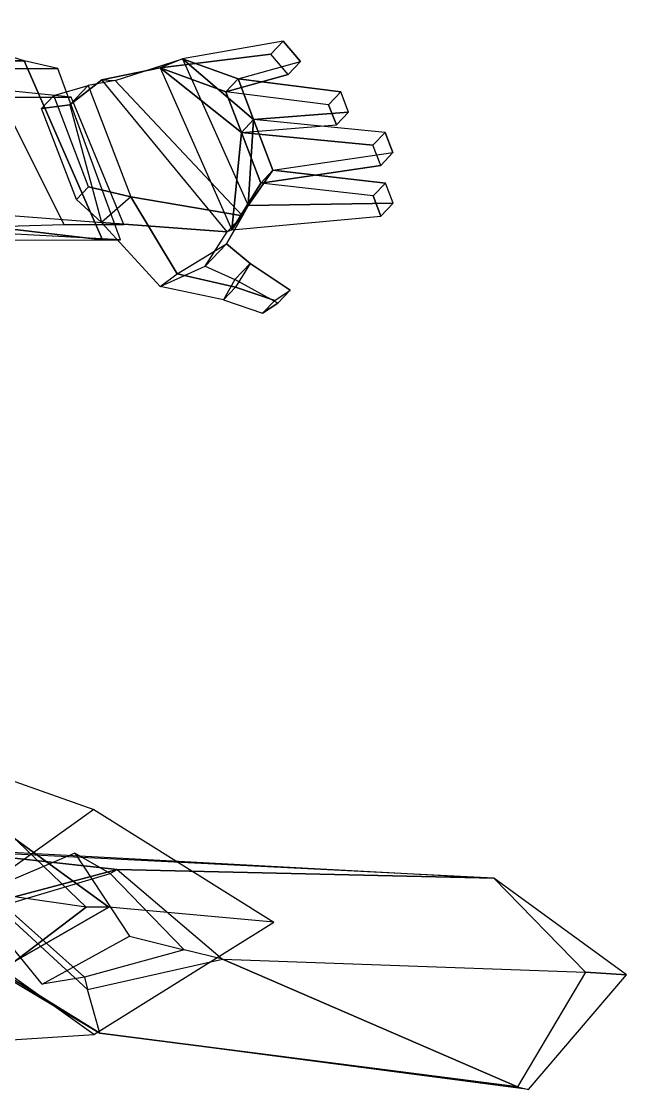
# Model space of a CAD drawing. Extents: x 1102.893 to 1103.621, y 13.654 to 14.249.
# Drawn here: x 1103.3645 to 1103.6214, y 13.7855 to 14.2393 of the extents above; entities that cross this region are included whole.
import ezdxf

# ---------------------------------------------------------------- set-up
doc = ezdxf.new("R2010")
doc.units = 0
doc.layers.get('0').update_dxf_attribs({"linetype": 'CONTINUOUS'})

msp = doc.modelspace()

# ---------------------------------------------------------------- linework, layer by layer
at = {"color": 253}
for points in [[(1103.36564, 14.22258, 0.9786), (1103.31211, 14.23931, 1.09234), (1103.26193, 14.23931, 1.06558), (1103.30574, 14.22258, 0.94849)], [(1103.33887, 14.1536, 1.12245), (1103.39893, 14.14643, 0.98513), (1103.36564, 14.22258, 0.9786), (1103.31211, 14.23931, 1.09234)], [(1103.37997, 14.21924, 0.95327), (1103.36564, 14.22258, 0.9786), (1103.30574, 14.22258, 0.94849), (1103.32756, 14.21924, 0.92985)], [(1103.39893, 14.14643, 0.98513), (1103.40658, 14.14643, 0.97071), (1103.37997, 14.21924, 0.95327), (1103.36564, 14.22258, 0.9786)], [(1103.33887, 14.1536, 1.12245), (1103.22545, 14.1536, 1.04216), (1103.27228, 14.14627, 0.93511), (1103.39893, 14.14643, 0.98513)], [(1103.27228, 14.14627, 0.93511), (1103.39893, 14.14643, 0.98513), (1103.40658, 14.14643, 0.97071), (1103.30112, 14.15217, 0.91313)]]:
    msp.add_3dface(points, dxfattribs=at)
at = {"color": 0, "linetype": 'BYBLOCK'}
for points in [[(1103.43286, 14.22343, 0.87855), (1103.42343, 14.21953, 0.86607), (1103.47043, 14.22541, 0.81834), (1103.47561, 14.23087, 0.8252)], [(1103.45649, 14.21483, 0.86755), (1103.48298, 14.22227, 0.82649), (1103.47561, 14.23087, 0.8252), (1103.43286, 14.22343, 0.87855)], [(1103.47043, 14.22541, 0.81834), (1103.47561, 14.23087, 0.8252), (1103.48298, 14.22227, 0.82649), (1103.47779, 14.2168, 0.81963)], [(1103.39872, 14.21445, 0.89256), (1103.40426, 14.21425, 0.89989), (1103.43286, 14.22343, 0.87855), (1103.42343, 14.21953, 0.86607)], [(1103.45839, 14.15674, 0.91237), (1103.40426, 14.21425, 0.89989), (1103.43286, 14.22343, 0.87855), (1103.46081, 14.16105, 0.90711)], [(1103.45131, 14.20936, 0.86069), (1103.47779, 14.2168, 0.81963), (1103.47043, 14.22541, 0.81834), (1103.42343, 14.21953, 0.86607)], [(1103.46308, 14.19762, 0.87628), (1103.45649, 14.21483, 0.86755), (1103.43286, 14.22343, 0.87855), (1103.46308, 14.19762, 0.87628)], [(1103.46081, 14.16105, 0.90711), (1103.46308, 14.19762, 0.87628), (1103.43286, 14.22343, 0.87855)], [(1103.45191, 14.14991, 0.90378), (1103.39872, 14.21445, 0.89256), (1103.42343, 14.21953, 0.86607), (1103.45386, 14.15069, 0.8979)], [(1103.45386, 14.15069, 0.8979), (1103.4579, 14.19215, 0.86941), (1103.42343, 14.21953, 0.86607)], [(1103.4579, 14.19215, 0.86941), (1103.45131, 14.20936, 0.86069), (1103.42343, 14.21953, 0.86607), (1103.4579, 14.19215, 0.86941)], [(1103.48298, 14.22227, 0.82649), (1103.47779, 14.2168, 0.81963), (1103.45131, 14.20936, 0.86069), (1103.45649, 14.21483, 0.86755)], [(1103.3851, 14.20389, 0.8999), (1103.39859, 14.15383, 0.922), (1103.45191, 14.14991, 0.90378), (1103.39872, 14.21445, 0.89256)], [(1103.39288, 14.21209, 0.9102), (1103.3851, 14.20389, 0.8999), (1103.39872, 14.21445, 0.89256), (1103.40426, 14.21425, 0.89989)], [(1103.39288, 14.21209, 0.9102), (1103.411, 14.16477, 0.9342), (1103.45839, 14.15674, 0.91237), (1103.40426, 14.21425, 0.89989)], [(1103.45131, 14.20936, 0.86069), (1103.45649, 14.21483, 0.86755), (1103.50012, 14.20936, 0.82382), (1103.49494, 14.20389, 0.81696)], [(1103.46308, 14.19762, 0.87628), (1103.50342, 14.20076, 0.82819), (1103.50012, 14.20936, 0.82382), (1103.45649, 14.21483, 0.86755)], [(1103.37307, 14.20232, 0.9178), (1103.37825, 14.20779, 0.92467), (1103.39288, 14.21209, 0.9102), (1103.3851, 14.20389, 0.8999)], [(1103.39308, 14.16907, 0.94431), (1103.37825, 14.20779, 0.92467), (1103.39288, 14.21209, 0.9102), (1103.411, 14.16477, 0.9342)], [(1103.4579, 14.19215, 0.86941), (1103.49823, 14.19529, 0.82132), (1103.49494, 14.20389, 0.81696), (1103.45131, 14.20936, 0.86069)], [(1103.50012, 14.20936, 0.82382), (1103.49494, 14.20389, 0.81696), (1103.49823, 14.19529, 0.82132), (1103.50342, 14.20076, 0.82819)], [(1103.38789, 14.1636, 0.93744), (1103.37307, 14.20232, 0.9178), (1103.3851, 14.20389, 0.8999), (1103.39859, 14.15383, 0.922)], [(1103.49823, 14.19529, 0.82132), (1103.50342, 14.20076, 0.82819), (1103.46308, 14.19762, 0.87628), (1103.4579, 14.19215, 0.86941)], [(1103.46308, 14.19762, 0.87628), (1103.4579, 14.19215, 0.86941), (1103.51373, 14.18668, 0.81647), (1103.51892, 14.19215, 0.82334)], [(1103.46081, 14.16105, 0.90711), (1103.47132, 14.1761, 0.88719), (1103.46308, 14.19762, 0.87628), (1103.46081, 14.16105, 0.90711)], [(1103.47132, 14.1761, 0.88719), (1103.52221, 14.18354, 0.8277), (1103.51892, 14.19215, 0.82334), (1103.46308, 14.19762, 0.87628)], [(1103.45386, 14.15069, 0.8979), (1103.46613, 14.17064, 0.88032), (1103.4579, 14.19215, 0.86941), (1103.45386, 14.15069, 0.8979)], [(1103.46613, 14.17064, 0.88032), (1103.51703, 14.17808, 0.82083), (1103.51373, 14.18668, 0.81647), (1103.4579, 14.19215, 0.86941)], [(1103.51373, 14.18668, 0.81647), (1103.51892, 14.19215, 0.82334), (1103.52221, 14.18354, 0.8277), (1103.51703, 14.17808, 0.82083)], [(1103.52221, 14.18354, 0.8277), (1103.51703, 14.17808, 0.82083), (1103.46613, 14.17064, 0.88032), (1103.47132, 14.1761, 0.88719)], [(1103.46081, 14.16105, 0.90711), (1103.52231, 14.16203, 0.84475), (1103.51902, 14.17064, 0.84039), (1103.47132, 14.1761, 0.88719)], [(1103.46613, 14.17064, 0.88032), (1103.47132, 14.1761, 0.88719), (1103.51902, 14.17064, 0.84039), (1103.51383, 14.16517, 0.83352)], [(1103.411, 14.16477, 0.9342), (1103.39859, 14.15383, 0.922), (1103.38789, 14.1636, 0.93744), (1103.39308, 14.16907, 0.94431)], [(1103.45386, 14.15069, 0.8979), (1103.51713, 14.15656, 0.83788), (1103.51383, 14.16517, 0.83352), (1103.46613, 14.17064, 0.88032)], [(1103.51902, 14.17064, 0.84039), (1103.51383, 14.16517, 0.83352), (1103.51713, 14.15656, 0.83788), (1103.52231, 14.16203, 0.84475)], [(1103.42345, 14.12665, 0.92109), (1103.43067, 14.13212, 0.92642), (1103.411, 14.16477, 0.9342), (1103.39859, 14.15383, 0.922)], [(1103.45839, 14.15674, 0.91237), (1103.411, 14.16477, 0.9342), (1103.43067, 14.13212, 0.92642), (1103.45161, 14.14482, 0.91185)], [(1103.46081, 14.16105, 0.90711), (1103.45386, 14.15069, 0.8979), (1103.45191, 14.14991, 0.90378), (1103.45839, 14.15674, 0.91237)], [(1103.51713, 14.15656, 0.83788), (1103.52231, 14.16203, 0.84475), (1103.46081, 14.16105, 0.90711), (1103.45386, 14.15069, 0.8979)], [(1103.45191, 14.14991, 0.90378), (1103.45839, 14.15674, 0.91237), (1103.45161, 14.14482, 0.91185), (1103.44253, 14.13525, 0.89983)], [(1103.45191, 14.14991, 0.90378), (1103.39859, 14.15383, 0.922), (1103.42345, 14.12665, 0.92109), (1103.44253, 14.13525, 0.89983)], [(1103.43067, 14.13212, 0.92642), (1103.45161, 14.14482, 0.91185), (1103.46157, 14.13642, 0.89966), (1103.45543, 14.12645, 0.90845)], [(1103.45161, 14.14482, 0.91185), (1103.44253, 14.13525, 0.89983), (1103.45509, 14.12958, 0.89108), (1103.46157, 14.13642, 0.89966)], [(1103.42345, 14.12665, 0.92109), (1103.44253, 14.13525, 0.89983), (1103.45509, 14.12958, 0.89108), (1103.45025, 14.12098, 0.90158)], [(1103.45509, 14.12958, 0.89108), (1103.46157, 14.13642, 0.89966), (1103.47855, 14.12508, 0.8883), (1103.47336, 14.11961, 0.88144)], [(1103.46157, 14.13642, 0.89966), (1103.45543, 14.12645, 0.90845), (1103.47206, 14.12078, 0.89663), (1103.47855, 14.12508, 0.8883)], [(1103.45543, 14.12645, 0.90845), (1103.45025, 14.12098, 0.90158), (1103.42345, 14.12665, 0.92109), (1103.43067, 14.13212, 0.92642)], [(1103.45509, 14.12958, 0.89108), (1103.45025, 14.12098, 0.90158), (1103.46687, 14.11531, 0.88976), (1103.47336, 14.11961, 0.88144)], [(1103.46687, 14.11531, 0.88976), (1103.47206, 14.12078, 0.89663), (1103.45543, 14.12645, 0.90845), (1103.45025, 14.12098, 0.90158)], [(1103.47855, 14.12508, 0.8883), (1103.47336, 14.11961, 0.88144), (1103.46687, 14.11531, 0.88976), (1103.47206, 14.12078, 0.89663)]]:
    msp.add_3dface(points, dxfattribs=at)
at = {"color": 7}
for points in [[(1103.38571, 14.20713, 0.93352), (1103.35385, 14.21031, 0.99405), (1103.30287, 14.21031, 0.96538), (1103.35703, 14.20713, 0.91121)], [(1103.38252, 14.15297, 0.99724), (1103.40801, 14.15297, 0.94709), (1103.38571, 14.20713, 0.93352), (1103.35385, 14.21031, 0.99405)], [(1103.27101, 14.14978, 0.95263), (1103.38252, 14.15297, 0.99724), (1103.40801, 14.15297, 0.94709), (1103.33792, 14.15843, 0.89528)]]:
    msp.add_3dface(points, dxfattribs=at)
at = {"color": 8}
for points in [[(1103.39208, 13.86303, 0.50021), (1103.32517, 13.87259, 0.81563), (1103.20092, 13.95543, 0.7774), (1103.31243, 13.9395, 0.49703)], [(1103.2965, 13.9395, 0.48428), (1103.39527, 13.90445, 0.09558), (1103.32836, 13.85666, 0.07647), (1103.26464, 13.86303, 0.34409)], [(1103.47173, 13.85666, 0.12744), (1103.40164, 13.86303, 0.46198), (1103.2965, 13.9395, 0.48428), (1103.39527, 13.90445, 0.09558)], [(1103.40164, 13.86303, 0.46198), (1103.39208, 13.86303, 0.50021), (1103.31243, 13.9395, 0.49703), (1103.2965, 13.9395, 0.48428)], [(1103.56511, 13.87528, 0.01513), (1103.56511, 13.87528, 0.04142), (1103.33328, 13.88697, 0.03425), (1103.32864, 13.88812, 0.01513)], [(1103.33328, 13.88697, 0.03425), (1103.35245, 13.86499, 0.08443), (1103.40516, 13.87902, 0.07009), (1103.33328, 13.88697, 0.03425)], [(1103.33328, 13.88697, 0.03425), (1103.40516, 13.87902, 0.07009), (1103.56511, 13.87528, 0.04142)], [(1103.34317, 13.86729, 0.18479), (1103.35709, 13.86384, 0.09877), (1103.40227, 13.87728, 0.08921), (1103.38718, 13.88593, 0.18957)], [(1103.40227, 13.87728, 0.08921), (1103.38718, 13.88593, 0.18957), (1103.41044, 13.85064, 0.19674), (1103.43364, 13.84489, 0.11072)], [(1103.40227, 13.87728, 0.08921), (1103.40516, 13.87902, 0.07009), (1103.35245, 13.86499, 0.08443), (1103.35709, 13.86384, 0.09877)], [(1103.44987, 13.84088, 0.09638), (1103.43364, 13.84489, 0.11072), (1103.40227, 13.87728, 0.08921), (1103.40516, 13.87902, 0.07009)], [(1103.56511, 13.87528, 0.04142), (1103.40516, 13.87902, 0.07009), (1103.44987, 13.84088, 0.09638), (1103.60404, 13.83541, 0.05655)], [(1103.60404, 13.83541, 0.05655), (1103.62143, 13.83426, 0.03664), (1103.56511, 13.87528, 0.01513), (1103.56511, 13.87528, 0.04142)], [(1103.39208, 13.86303, 0.50021), (1103.32517, 13.87259, 0.81563), (1103.24552, 13.8025, 0.81245), (1103.31243, 13.8025, 0.49703)], [(1103.35245, 13.86499, 0.08443), (1103.32524, 13.85449, 0.03425), (1103.39779, 13.80946, 0.02947), (1103.39253, 13.82799, 0.07009)], [(1103.34317, 13.86729, 0.18479), (1103.35709, 13.86384, 0.09877), (1103.39136, 13.8332, 0.08921), (1103.3734, 13.83026, 0.18957)], [(1103.39136, 13.8332, 0.08921), (1103.39253, 13.82799, 0.07009), (1103.35245, 13.86499, 0.08443), (1103.35709, 13.86384, 0.09877)], [(1103.2965, 13.8025, 0.48428), (1103.39527, 13.80887, 0.09558), (1103.32836, 13.85666, 0.07647), (1103.26464, 13.86303, 0.34409)], [(1103.47173, 13.85666, 0.12744), (1103.40164, 13.86303, 0.46198), (1103.2965, 13.8025, 0.48428), (1103.39527, 13.80887, 0.09558)], [(1103.40164, 13.86303, 0.46198), (1103.39208, 13.86303, 0.50021), (1103.31243, 13.8025, 0.49703), (1103.2965, 13.8025, 0.48428)], [(1103.39779, 13.80946, 0.01513), (1103.39779, 13.80946, 0.02947), (1103.32524, 13.85449, 0.03425), (1103.3206, 13.85564, 0.01513)], [(1103.39136, 13.8332, 0.08921), (1103.3734, 13.83026, 0.18957), (1103.41044, 13.85064, 0.19674), (1103.43364, 13.84489, 0.11072)], [(1103.44987, 13.84088, 0.09638), (1103.43364, 13.84489, 0.11072), (1103.39136, 13.8332, 0.08921), (1103.39253, 13.82799, 0.07009)], [(1103.39779, 13.80946, 0.02947), (1103.39253, 13.82799, 0.07009), (1103.44987, 13.84088, 0.09638), (1103.57517, 13.78663, 0.05337)], [(1103.44987, 13.84088, 0.09638), (1103.44987, 13.84088, 0.09638), (1103.60404, 13.83541, 0.05655), (1103.57517, 13.78663, 0.05337)], [(1103.60404, 13.83541, 0.05655), (1103.57517, 13.78663, 0.05337), (1103.57981, 13.78548, 0.03664), (1103.62143, 13.83426, 0.03664)], [(1103.57517, 13.78663, 0.05337), (1103.57981, 13.78548, 0.03664), (1103.39779, 13.80946, 0.01513), (1103.39779, 13.80946, 0.02947)]]:
    msp.add_3dface(points, dxfattribs=at)

doc.saveas('drawing.dxf')
